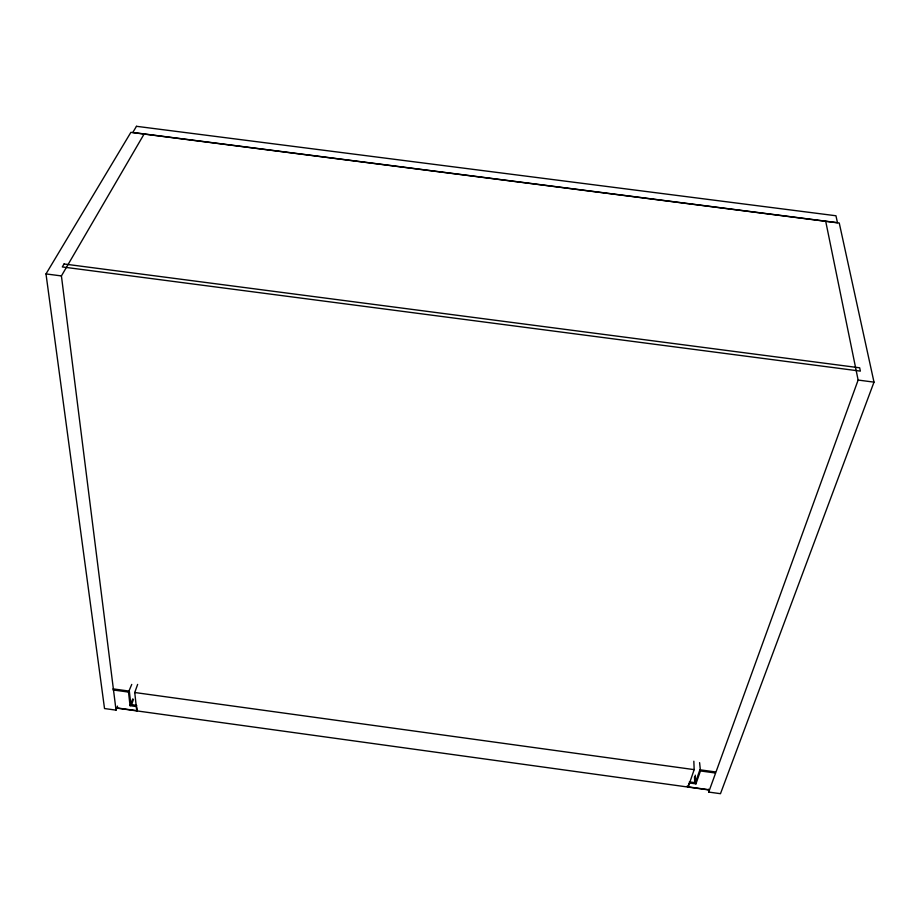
<?xml version="1.0" encoding="UTF-8"?>
<svg xmlns="http://www.w3.org/2000/svg" width="920" height="920" viewBox="0 0 920 920"><rect width="100%" height="100%" fill="white"/><g stroke="black" fill="none" stroke-linecap="round" stroke-linejoin="round"><path stroke-width="1.38" d="M687.838 787.037L687.148 786.301L687.838 787.037L689.252 782.931L695.945 783.851L700.453 770.948L699.591 762.634M688.171 787.083L694.174 769.637L693.841 761.219M132.756 698.889L130.053 705.697L136.608 706.594L137.345 710.746M133.457 699.418L131.537 704.835L130.053 705.697L128.501 692.081L131.755 684.411M136.758 710.884L134.745 692.507L137.643 684.399M117.507 706.123L116.035 710.136L104.523 708.549L46 273.918L130.87 132.365L839.258 223.042L874 382.133L720.475 793.695L708.71 792.074L858.13 380.063L825.711 221.306M116.035 710.136L61.421 275.931L144.095 134.055M46 273.918L61.421 275.931M858.13 380.063L874 382.133M113.01 688.873L129.329 691.115L130.824 704.306L136.781 705.559M715.173 771.891L699.901 769.787L695.543 782.287L695.945 783.851L694.726 782.609L689.379 781.873M134.745 692.507L694.174 769.637M113.114 689.954L128.501 692.081M700.453 770.948L715.346 772.995M116.909 707.928L135.987 710.562M687.677 786.807L708.538 789.682M116.633 708.101L708.722 789.923M708.572 789.21L708.71 792.074M695.255 775.157L695.543 782.287L694.726 782.609L694.496 776.905M64.032 263.983L62.307 266.938L860.361 371.116L859.671 367.804L64.032 263.983M136.47 126.304L132.779 132.491L837.464 222.697L835.958 215.763L136.47 126.304"/></g></svg>
